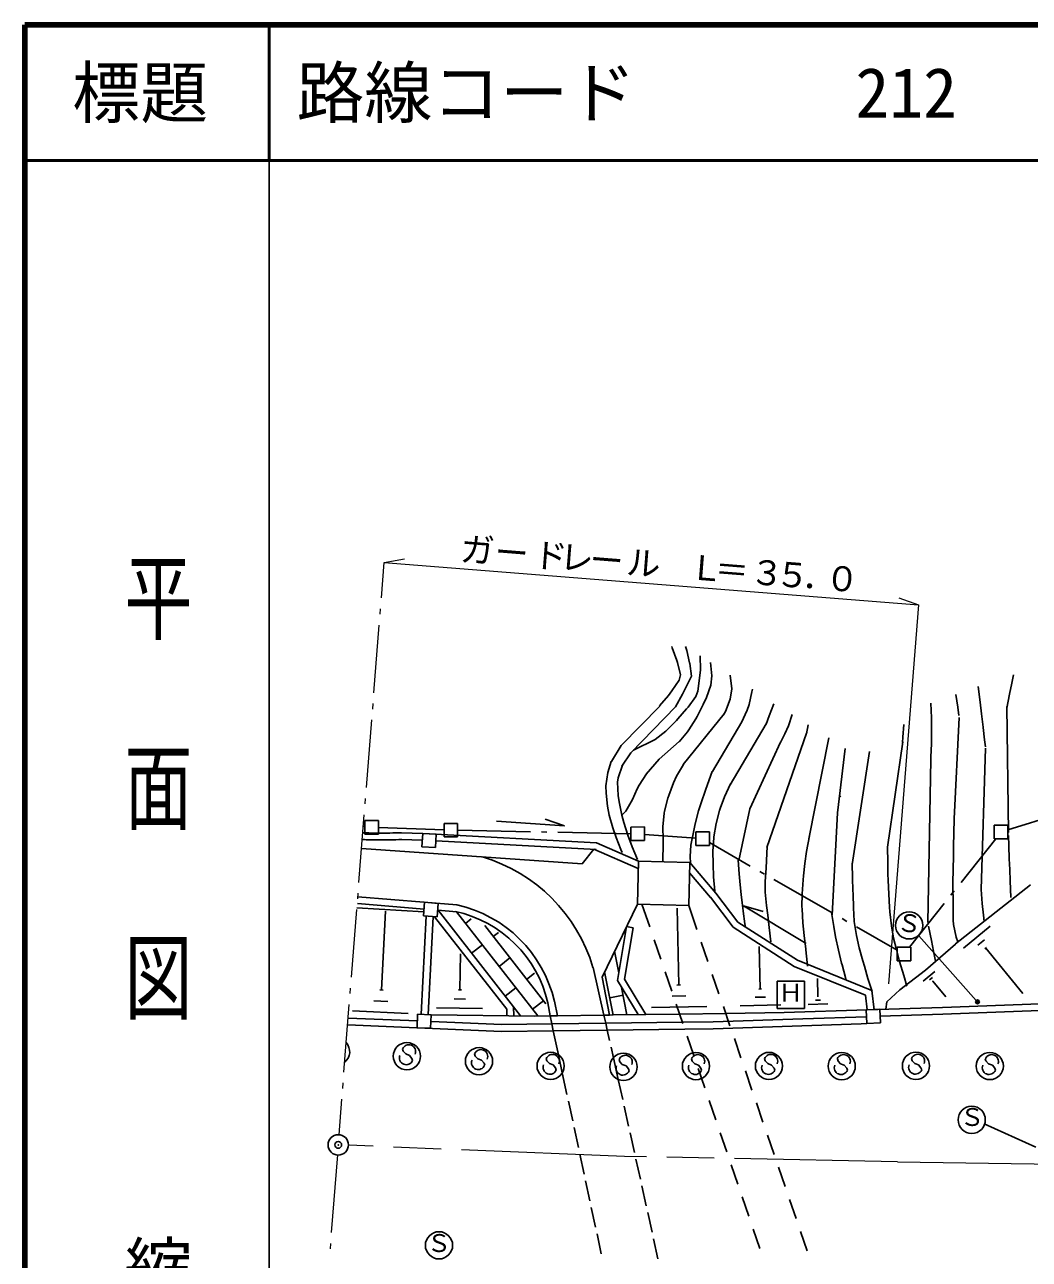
# Model space of a CAD drawing. Units: millimetres, scale not verified. Extents: x 40000 to 680000, y 20000 to 380000.
# Drawn here: x 40000 to 113944, y 289155 to 380000 of the extents above; entities that cross this region are included whole.
import ezdxf
from ezdxf.enums import TextEntityAlignment as Align

# ---------------------------------------------------------------- set-up
doc = ezdxf.new("R2010")
doc.units = ezdxf.units.MM
doc.header["$LTSCALE"] = 1000
doc.header["$PDMODE"] = 32
doc.header["$PDSIZE"] = 500
doc.linetypes.add('CHAIN', pattern=[18.5, 12, -1.5, 3.5, -1.5])
for name, color, linetype, lineweight in [('M-BGD', 7, 'Continuous', 25), ('M-BGD-HTXT', 7, 'Continuous', 13), ('M-BMK', 2, 'CHAIN', 13), ('M-BMK-ROW', 30, 'Continuous', 25), ('M-BMK-SRVR', 3, 'Continuous', 25), ('M-STR-HTXT', 7, 'Continuous', 13), ('M-STR-STR1', 1, 'Continuous', 25), ('M-STR-STRC', 7, 'Continuous', 25), ('M-TTL', 2, 'Continuous', 140), ('M-TTL-BAND', 7, 'Continuous', 25), ('M-TTL-LINE', 7, 'Continuous', 50)]:
    doc.layers.add(name, color=color, linetype=linetype, lineweight=lineweight)
doc.layers.add('M-OTRS', color=6, linetype='Continuous')
doc.layers.add('M-TTL-TXT', color=7, linetype='Continuous')
doc.styles.add('@ＭＳ ゴシック', font='')
doc.styles.add('ＭＳ ゴシック', font='')
doc.styles.get('@ＭＳ ゴシック').set_extended_font_data('@MS Gothic')
doc.styles.get('ＭＳ ゴシック').set_extended_font_data('MS Gothic')

msp = doc.modelspace()

# ---------------------------------------------------------------- linework, layer by layer
at = {"layer": 'M-BGD'}
for p, q in [((87664, 334140), (87624, 334251)), ((87996, 333228), (87664, 334140)), ((88727, 333961), (88646, 334242)), ((88938, 333039), (88727, 333961)), ((89720, 333551), (89731, 332538)), ((88056, 333058), (87996, 333228)), ((88278, 332156), (88056, 333058)), ((88948, 332999), (88938, 333039)), ((89080, 332057), (88948, 332999)), ((89731, 332538), (89671, 331927)), ((90472, 333081), (90573, 332078)), ((87627, 330992), (88168, 331775)), ((88168, 331775), (88278, 332156)), ((88770, 331415), (89080, 332057)), ((89671, 331927), (89542, 330964)), ((90573, 332078), (90504, 331406)), ((91937, 332140), (92038, 331137)), ((112649, 331559), (112769, 332170)), ((87377, 330641), (87627, 330992)), ((87909, 329810), (88419, 330733)), ((88419, 330733), (88770, 331415)), ((89542, 330964), (89402, 330563)), ((90504, 331406), (90184, 330484)), ((92038, 331137), (91929, 330365)), ((93312, 329986), (93532, 330918)), ((93532, 330918), (93562, 331109)), ((108530, 330722), (108671, 329780)), ((110183, 331306), (110325, 330143)), ((112290, 329704), (112490, 330746)), ((112490, 330746), (112649, 331559)), ((86756, 329849), (83892, 326969)), ((87929, 329830), (84614, 326418)), ((86736, 329879), (87377, 330641)), ((88831, 329791), (88721, 329660)), ((89402, 330563), (88831, 329791)), ((89944, 329982), (89504, 329100)), ((90184, 330484), (89944, 329982)), ((91929, 330365), (91579, 329473)), ((93172, 329554), (93312, 329986)), ((95137, 330038), (94797, 329145)), ((106706, 330079), (106747, 329006)), ((108671, 329780), (108762, 329159)), ((110325, 330143), (110426, 329291)), ((112290, 329834), (112400, 320561)), ((88070, 328918), (87970, 328807)), ((88721, 329660), (88070, 328918)), ((91479, 329282), (88475, 325560)), ((89404, 328929), (88873, 328106)), ((89504, 329100), (89404, 328929)), ((91579, 329473), (91428, 329222)), ((92762, 328652), (93172, 329554)), ((94797, 329145), (94567, 328543)), ((96481, 329237), (96221, 328415)), ((106747, 329006), (106748, 328074)), ((108782, 329028), (108409, 321569)), ((110426, 329291), (110537, 328318)), ((87189, 328025), (86408, 327412)), ((87279, 328105), (87189, 328025)), ((87970, 328807), (87279, 328105)), ((88773, 327976), (88162, 327234)), ((88873, 328106), (88773, 327976)), ((92792, 328702), (90621, 325051)), ((94577, 328553), (91915, 324059)), ((96221, 328415), (95961, 327823)), ((97675, 328476), (97545, 327824)), ((104702, 328513), (104643, 327571)), ((106748, 328044), (106739, 327102)), ((106748, 328074), (106748, 328044)), ((110537, 328318), (110547, 328288)), ((110547, 328288), (110648, 327376)), ((84814, 326629), (86398, 327412)), ((88182, 327254), (86690, 325959)), ((95631, 327201), (93370, 322306)), ((97555, 327864), (94626, 319450)), ((95961, 327823), (95621, 327191)), ((99190, 327515), (97723, 320085)), ((104624, 327220), (103508, 319489)), ((104643, 327571), (104614, 327180)), ((106739, 327102), (106700, 326099)), ((110648, 327376), (110709, 326865)), ((83892, 326969), (83181, 325775)), ((84614, 326418), (83943, 325445)), ((100393, 326744), (99837, 322002)), ((102188, 326526), (100893, 318204)), ((110719, 326775), (110389, 316358)), ((83171, 325775), (82921, 324963)), ((83993, 325515), (83694, 324573)), ((86690, 325959), (85738, 324845)), ((88485, 325560), (87964, 324697)), ((106690, 325939), (106481, 313948)), ((106700, 326099), (106690, 325899)), ((82921, 324963), (82782, 324000)), ((83694, 324573), (83644, 324262)), ((85759, 324865), (85228, 324033)), ((87964, 324697), (87744, 324216)), ((90590, 325040), (90251, 324088)), ((82782, 324000), (82792, 323459)), ((82792, 323459), (82894, 322486)), ((83644, 324262), (83675, 323289)), ((85088, 323772), (84738, 322990)), ((85228, 324033), (85088, 323772)), ((87744, 324216), (87404, 323283)), ((90101, 323687), (89781, 322754)), ((90251, 324088), (90101, 323687)), ((91955, 324140), (91505, 323177)), ((83675, 323289), (83756, 322808)), ((83756, 322808), (83957, 321846)), ((84738, 322990), (84257, 322127)), ((87344, 323092), (87095, 322140)), ((87404, 323283), (87344, 323092)), ((89781, 322754), (89591, 322152)), ((91505, 323177), (91185, 322314)), ((100056, 323155), (99976, 323295)), ((82894, 322486), (83015, 321845)), ((83015, 321845), (83286, 320893)), ((84227, 322097), (83937, 321806)), ((83957, 321846), (84108, 321295)), ((84257, 322127), (84227, 322097)), ((87065, 321979), (86975, 320977)), ((87095, 322140), (87065, 321979)), ((89591, 322152), (89351, 321200)), ((91145, 322174), (90885, 321211)), ((91185, 322314), (91145, 322174)), ((93370, 322306), (92562, 318506)), ((99837, 322002), (99443, 314503)), ((108409, 321610), (108390, 320457)), ((64930, 321015), (65040, 320995)), ((65041, 320434), (65040, 321436)), ((74724, 321386), (79727, 321040)), ((78303, 321530), (79727, 321040)), ((83286, 320893), (83538, 320191)), ((84108, 321295), (84400, 320373)), ((86975, 320977), (86986, 320034)), ((89351, 321200), (89221, 320588)), ((90885, 321211), (90726, 320229)), ((69272, 319997), (67718, 320035)), ((69302, 320498), (67728, 320537)), ((69302, 320498), (69242, 319495)), ((82084, 319799), (69302, 320498)), ((70294, 320449), (69302, 320498)), ((70245, 319446), (70294, 320449)), ((82055, 319298), (70275, 319948)), ((82084, 319799), (85183, 318459)), ((83538, 320191), (83879, 319309)), ((84400, 320373), (84721, 319501)), ((86986, 320034), (86987, 319573)), ((89221, 320588), (89022, 319625)), ((90726, 320168), (90656, 319176)), ((90726, 320229), (90726, 320168)), ((97763, 320306), (97554, 319163)), ((108390, 320457), (108370, 319604)), ((112441, 319588), (112410, 320350)), ((81023, 318254), (64801, 319391)), ((69242, 319495), (70245, 319446)), ((81023, 318254), (81884, 319338)), ((81884, 319338), (85164, 317917)), ((83879, 319309), (83970, 319089)), ((84721, 319501), (85103, 318569)), ((86987, 319573), (86978, 318631)), ((89022, 319625), (88973, 318793)), ((90656, 319176), (90667, 318233)), ((94656, 319541), (94597, 318508)), ((97554, 319163), (97414, 318290)), ((103508, 319489), (103519, 318377)), ((108370, 319604), (108361, 318853)), ((112472, 318616), (112441, 319588)), ((85183, 318459), (85096, 315291)), ((85183, 318459), (88963, 318352)), ((86978, 318631), (86978, 318400)), ((88876, 315184), (88963, 318352)), ((88963, 318352), (90870, 316098)), ((88973, 318793), (89013, 318292)), ((90667, 318233), (90708, 317291)), ((92512, 318536), (92593, 317514)), ((94597, 318508), (94567, 317927)), ((97414, 318290), (97315, 317368)), ((100913, 318304), (100934, 317201)), ((103519, 318377), (103530, 317504)), ((108361, 318853), (108342, 317830)), ((112503, 317844), (112472, 318616)), ((88944, 317600), (90489, 315767)), ((90708, 317291), (90790, 316249)), ((92593, 317514), (92644, 316982)), ((94567, 317927), (94508, 316944)), ((97295, 317067), (97226, 316055)), ((97315, 317368), (97295, 317067)), ((100934, 317201), (100965, 316319)), ((103530, 317504), (103551, 317043)), ((108342, 317830), (108323, 316888)), ((112533, 316992), (112503, 317844)), ((90790, 316249), (90790, 316188)), ((92644, 316982), (92745, 315980)), ((94508, 316944), (94509, 316162)), ((94509, 316162), (94600, 315180)), ((100965, 316319), (100975, 316028)), ((103551, 317043), (103592, 316031)), ((108323, 316888), (108323, 316507)), ((108323, 316507), (108334, 315524)), ((114027, 316713), (108518, 312366)), ((110389, 316368), (110480, 315326)), ((112585, 315769), (112533, 316992)), ((69397, 314924), (64485, 315330)), ((71813, 315227), (64524, 315832)), ((69437, 315425), (69358, 314423)), ((70440, 315346), (69437, 315425)), ((70360, 314344), (70440, 315346)), ((85096, 315291), (82495, 309915)), ((85096, 315291), (88876, 315184)), ((85427, 315281), (86001, 313607)), ((92136, 313583), (90469, 315797)), ((92486, 313955), (90870, 316098)), ((92745, 315980), (92866, 315018)), ((97226, 316055), (97207, 315082)), ((100975, 316028), (100996, 315026)), ((103592, 316031), (103643, 315078)), ((108334, 315524), (108335, 315083)), ((110480, 315326), (110561, 314484)), ((64455, 315009), (69367, 314714)), ((66265, 308976), (66550, 314761)), ((69558, 314413), (69194, 307185)), ((69358, 314423), (70360, 314344)), ((70060, 314363), (69696, 307165)), ((70170, 314353), (75480, 307562)), ((71773, 314726), (70400, 314845)), ((70430, 314835), (75981, 307733)), ((77766, 307063), (71794, 314716)), ((88140, 309339), (88014, 315003)), ((88876, 315184), (89477, 313431)), ((92866, 315018), (92886, 314777)), ((92886, 314777), (93008, 313835)), ((92906, 315158), (94360, 314738)), ((92906, 315158), (97510, 312396)), ((94600, 315180), (94691, 314488)), ((94691, 314488), (94792, 313566)), ((97207, 315082), (97217, 314942)), ((97217, 314942), (97268, 313909)), ((99383, 314673), (99554, 313641)), ((100996, 315026), (101048, 314033)), ((103643, 315078), (103673, 314728)), ((103673, 314728), (103805, 313685)), ((108335, 315083), (108336, 314101)), ((110561, 314484), (110612, 314013)), ((72867, 314196), (72456, 313875)), ((78347, 307946), (73860, 313706)), ((83628, 309665), (84296, 313636)), ((84159, 309766), (84787, 313546)), ((84787, 313546), (84296, 313636)), ((92136, 313583), (96640, 310711)), ((92486, 313955), (96870, 311162)), ((93008, 313835), (93048, 313604)), ((94792, 313566), (94914, 312503)), ((97268, 313909), (97379, 312987)), ((99554, 313641), (99685, 312889)), ((101048, 314033), (101058, 314003)), ((101058, 314003), (101219, 312971)), ((103805, 313685), (103956, 312793)), ((106512, 313658), (106733, 312605)), ((108336, 314101), (108366, 313780)), ((108366, 313780), (108568, 312858)), ((109100, 312046), (111073, 313662)), ((74863, 313205), (74482, 312914)), ((84196, 313044), (84146, 313325)), ((86326, 312661), (86812, 311242)), ((97379, 312987), (97501, 311965)), ((99685, 312889), (99887, 311907)), ((101219, 312971), (101430, 312069)), ((103956, 312793), (104157, 311961)), ((106733, 312605), (106894, 311823)), ((108568, 312858), (108688, 312507)), ((110162, 312258), (110653, 312659)), ((72030, 308982), (72067, 311639)), ((73691, 312292), (72899, 311679)), ((83728, 310227), (83416, 311820)), ((89801, 312485), (90288, 311066)), ((94125, 309044), (94062, 312162)), ((97501, 311965), (97501, 311934)), ((97501, 311934), (97592, 310992)), ((99887, 311907), (100118, 310955)), ((101430, 312069), (101692, 311117)), ((104157, 311961), (104399, 311079)), ((108518, 312346), (106294, 310429)), ((106894, 311823), (107046, 311082)), ((110674, 312008), (110794, 312108)), ((110734, 312058), (113464, 308712)), ((75707, 311331), (74925, 310709)), ((101895, 308580), (96640, 310711)), ((102356, 308932), (96870, 311162)), ((97592, 310992), (97622, 310732)), ((100118, 310955), (100159, 310814)), ((100159, 310814), (100410, 309882)), ((101692, 311117), (101803, 310716)), ((101803, 310716), (102064, 309824)), ((104399, 311079), (104701, 310037)), ((77522, 310200), (76941, 309749)), ((81833, 310626), (82637, 307124)), ((82495, 309915), (83039, 307128)), ((83310, 307128), (82685, 310316)), ((83788, 310577), (83657, 310547)), ((87136, 310296), (87623, 308878)), ((90612, 310120), (91098, 308701)), ((98376, 308517), (98345, 309820)), ((100410, 309882), (100460, 309702)), ((102064, 309824), (102366, 308862)), ((106304, 310439), (104421, 308984)), ((104701, 310037), (104932, 309265)), ((106125, 309627), (106996, 310330)), ((106596, 309718), (106806, 309889)), ((66135, 308986), (66396, 308966)), ((71930, 308982), (72140, 308982)), ((76150, 309136), (75369, 308514)), ((85144, 307160), (83628, 309665)), ((84332, 307149), (83929, 309164)), ((85726, 307161), (84159, 309766)), ((88010, 309329), (88260, 309339)), ((94035, 309044), (94225, 309054)), ((102356, 308932), (102518, 307518)), ((104421, 308984), (103460, 308101)), ((106816, 309608), (106867, 309648)), ((106846, 309628), (107800, 308456)), ((65705, 308184), (66737, 308124)), ((71599, 308310), (72442, 308301)), ((78176, 308166), (77385, 307554)), ((78517, 308016), (78668, 307068)), ((78998, 308137), (79220, 307074)), ((84050, 308583), (83058, 308391)), ((87649, 308516), (88662, 308537)), ((93765, 308442), (94517, 308453)), ((98196, 308216), (98567, 308226)), ((98326, 308507), (98426, 308517)), ((101895, 308580), (102016, 307508)), ((103460, 308101), (103390, 307549)), ((122447, 308250), (107560, 307684)), ((64132, 307430), (68232, 307234)), ((68924, 307194), (68885, 306192)), ((69926, 307155), (68924, 307194)), ((69877, 306153), (69926, 307155)), ((77556, 307052), (69926, 307155)), ((70317, 307647), (73705, 307600)), ((75480, 307562), (75490, 307081)), ((75981, 307733), (75992, 307071)), ((76493, 307071), (75981, 307733)), ((78668, 307068), (77556, 307052)), ((78668, 307068), (78668, 307064)), ((83039, 307130), (82637, 307124)), ((82637, 307124), (82638, 307118)), ((83309, 307134), (83039, 307130)), ((85722, 307168), (83309, 307134)), ((88197, 307203), (85722, 307168)), ((86147, 307673), (90197, 307757)), ((87947, 307932), (88434, 306513)), ((91595, 307251), (88197, 307203)), ((91423, 307755), (91909, 306336)), ((95891, 307311), (91595, 307251)), ((92653, 307809), (95660, 307872)), ((102016, 307508), (95891, 307311)), ((97665, 307915), (99119, 307946)), ((102939, 307549), (101936, 307508)), ((101936, 307508), (101977, 306505)), ((107560, 307684), (102016, 307508)), ((102980, 306546), (102939, 307549)), ((107581, 307183), (102959, 307038)), ((122468, 307749), (107581, 307183)), ((75101, 305927), (63782, 306417)), ((68904, 306693), (63821, 306909)), ((68885, 306192), (69877, 306153)), ((69907, 306654), (75110, 306429)), ((78795, 306475), (75110, 306429)), ((88405, 306596), (82770, 306525)), ((90669, 306624), (88405, 306596)), ((97275, 306851), (90669, 306624)), ((101576, 306485), (90679, 306123)), ((101957, 307007), (97275, 306851)), ((101576, 306485), (101977, 306505)), ((101977, 306505), (102980, 306546)), ((78903, 305975), (75101, 305927)), ((88577, 306097), (82881, 306025)), ((90669, 306123), (88577, 306097)), ((88758, 305567), (89245, 304148)), ((92233, 305390), (92720, 303971)), ((79073, 303234), (79123, 303084)), ((89569, 303202), (90056, 301783)), ((89770, 303215), (89820, 303065)), ((93044, 303025), (93530, 301606)), ((90380, 300837), (90867, 299418)), ((93855, 300660), (94341, 299241)), ((91191, 298472), (91678, 297053)), ((94665, 298295), (95152, 296876)), ((92002, 296108), (92489, 294689)), ((95476, 295930), (95962, 294512)), ((92813, 293743), (93300, 292324)), ((96287, 293566), (96773, 292147)), ((93624, 291378), (94111, 289959)), ((97097, 291201), (97584, 289782))]:
    msp.add_line(p, q, dxfattribs=at)
for centre, radius, start, end in [((66198, 357147), 37133, 267.92726, 269.71241), ((66198, 357147), 36632, 267.96074, 269.75206), ((66198, 357147), 37133, 269.75206, 272.39843), ((66198, 357147), 36632, 269.75206, 272.39843), ((70207, 307155), 12130, 16.64524, 73.2306), ((69797, 306012), 8942, 13.00947, 77.67793), ((69797, 306012), 9434, 13.00947, 77.67793)]:
    msp.add_arc(centre, radius, start, end, dxfattribs=at)
at = {"layer": 'M-BGD-HTXT'}
for p, q in [((66259, 337818), (66465, 340425)), ((66164, 336622), (66196, 337021)), ((65707, 330840), (66101, 335825)), ((65613, 329644), (65644, 330043)), ((65156, 323862), (65550, 328846)), ((65061, 322666), (65093, 323064)), ((64604, 316884), (64998, 321868)), ((64510, 315687), (64541, 316086)), ((64053, 309905), (64447, 314890)), ((63958, 308709), (63990, 309108)), ((63502, 302927), (63895, 307912)), ((63407, 301731), (63439, 302130)), ((63138, 298326), (63344, 300933)), ((63019, 296832), (62568, 291123)), ((62505, 290325), (62474, 289926))]:
    msp.add_line(p, q, dxfattribs=at)
at = {"layer": 'M-BMK'}
for p, q in [((84142, 296723), (63831, 297545)), ((104253, 296322), (84142, 296723)), ((104253, 296322), (124534, 296041))]:
    msp.add_line(p, q, dxfattribs=at)
at = {"layer": 'M-BMK-ROW'}
for p, q in [((112369, 320761), (117127, 322235)), ((65040, 321436), (66042, 321437)), ((66042, 321437), (66043, 320435)), ((66043, 320916), (70865, 320750)), ((70865, 321231), (71867, 321232)), ((70866, 320229), (70865, 321231)), ((71867, 321232), (71868, 320230)), ((71868, 320721), (77239, 320617)), ((84610, 320964), (85612, 320965)), ((84610, 319962), (84610, 320964)), ((85612, 320965), (85613, 319963)), ((111366, 321101), (112369, 321102)), ((111367, 320099), (111366, 321101)), ((112369, 321102), (112370, 320100)), ((66043, 320435), (65041, 320434)), ((71868, 320230), (70866, 320229)), ((78039, 320601), (78439, 320593)), ((79239, 320578), (84610, 320473)), ((85613, 319963), (84610, 319962)), ((85613, 320424), (89392, 320137)), ((89392, 320598), (90394, 320599)), ((89393, 319596), (89392, 320598)), ((90394, 320599), (90395, 319597)), ((90395, 319817), (93406, 318094)), ((108916, 316893), (111468, 320099)), ((112370, 320100), (111367, 320099)), ((90395, 319597), (89393, 319596)), ((94100, 317697), (94447, 317498)), ((95142, 317101), (99481, 314617)), ((108169, 315954), (108418, 316267)), ((105120, 312122), (107671, 315328)), ((100176, 314220), (100523, 314021)), ((101217, 313624), (104228, 311901)), ((104227, 312122), (105230, 312123)), ((104228, 311119), (104227, 312122)), ((105230, 312123), (105231, 311120)), ((105231, 311120), (104228, 311119))]:
    msp.add_line(p, q, dxfattribs=at)
at = {"layer": 'M-BMK-SRVR'}
msp.add_circle((63079, 297574), 752, dxfattribs=at)
at = {"layer": 'M-OTRS'}
msp.add_point((63079, 297574), dxfattribs=at)
at = {"layer": 'M-STR-HTXT'}
for p, q in [((66465, 340425), (67948, 340697)), ((66465, 340425), (105776, 337316)), ((105776, 337316), (103568, 309434)), ((104352, 337816), (105776, 337316))]:
    msp.add_line(p, q, dxfattribs=at)
at = {"layer": 'M-STR-STR1'}
for p, q in [((79219, 307076), (78668, 307068)), ((78668, 307064), (78795, 306475)), ((82637, 307124), (79219, 307076)), ((82638, 307118), (82770, 306525)), ((82770, 306525), (78795, 306475)), ((78795, 306475), (78903, 305975)), ((82770, 306525), (82881, 306025)), ((82881, 306025), (78903, 305975)), ((78903, 305975), (79284, 304208)), ((82881, 306025), (83052, 305252)), ((83160, 304764), (83331, 303991)), ((79284, 304208), (79572, 302870)), ((83331, 303991), (83685, 302396)), ((79572, 302870), (79913, 301288)), ((83685, 302396), (84015, 300907)), ((80019, 300799), (80335, 299333)), ((84124, 300419), (84448, 298955)), ((80440, 298844), (80756, 297378)), ((84557, 298466), (84881, 297002)), ((80862, 296889), (81178, 295423)), ((84990, 296514), (85314, 295049)), ((81283, 294934), (81599, 293468)), ((85423, 294561), (85747, 293097)), ((81705, 292979), (82021, 291513)), ((85856, 292609), (86180, 291144)), ((82126, 291024), (82442, 289558)), ((86288, 290656), (86613, 289192))]:
    msp.add_line(p, q, dxfattribs=at)
at = {"layer": 'M-STR-STRC'}
for p, q in [((110026, 308207), (105801, 312945)), ((95388, 309617), (97393, 309619)), ((95390, 307612), (95388, 309617)), ((97393, 309619), (97395, 307614)), ((110086, 308057), (110156, 308127)), ((97395, 307614), (95390, 307612)), ((67814, 304627), (67864, 304466)), ((67864, 304466), (68044, 304266)), ((68044, 304266), (68325, 304156)), ((68325, 304156), (68506, 303936)), ((68506, 303936), (68556, 303785)), ((73117, 304271), (73167, 304101)), ((73167, 304101), (73348, 303910)), ((73348, 303910), (73629, 303800)), ((73629, 303800), (73810, 303580)), ((73810, 303580), (73860, 303430)), ((78381, 303925), (78431, 303755)), ((78431, 303755), (78622, 303565)), ((78622, 303565), (78903, 303455)), ((78903, 303455), (79073, 303234)), ((83754, 303861), (83805, 303690)), ((83805, 303690), (83985, 303500)), ((83985, 303500), (84266, 303390)), ((89078, 303906), (89128, 303746)), ((89128, 303746), (89319, 303545)), ((89319, 303545), (89599, 303435)), ((89599, 303435), (89770, 303215)), ((94461, 303921), (94511, 303751)), ((94511, 303751), (94702, 303561)), ((94702, 303561), (94973, 303441)), ((94973, 303441), (95153, 303220)), ((99815, 303907), (99865, 303736)), ((99865, 303736), (100045, 303546)), ((100045, 303546), (100326, 303436)), ((100326, 303436), (100507, 303216)), ((105278, 303932), (105328, 303762)), ((105328, 303762), (105509, 303571)), ((105509, 303571), (105790, 303461)), ((105790, 303461), (105971, 303241)), ((110702, 303907), (110752, 303747)), ((110752, 303747), (110943, 303547)), ((110943, 303547), (111224, 303437)), ((111224, 303437), (111394, 303216)), ((84266, 303390), (84447, 303170)), ((84447, 303170), (84497, 303019)), ((95153, 303220), (95204, 303080)), ((100507, 303216), (100557, 303065)), ((105971, 303241), (106021, 303091)), ((111394, 303216), (111445, 303066)), ((114428, 297395), (110616, 299115))]:
    msp.add_line(p, q, dxfattribs=at)
for centre, radius in [((105098, 313726), 1002), ((110126, 308097), 140), ((110126, 308097), 110), ((110126, 308097), 80.2), ((110126, 308097), 50.1), ((110126, 308097), 20.1), ((68135, 304096), 1002), ((73439, 303730), 1002), ((78712, 303384), 1002), ((89409, 303375), 1002), ((94782, 303380), 1002), ((100136, 303366), 1002), ((105600, 303391), 1002), ((111033, 303376), 1002), ((84076, 303320), 1002), ((109704, 299415), 1002), ((70495, 290183), 1002)]:
    msp.add_circle(centre, radius, dxfattribs=at)
for centre, radius, start, end in [((62921, 304431), 1002, 309.18401, 41.77812), ((68275, 304447), 501, 337.94128, 157.94128), ((73579, 304081), 501, 337.94128, 157.94128), ((68085, 303975), 501, 157.94128, 337.94128), ((73389, 303620), 501, 157.94128, 337.94128), ((78662, 303274), 501, 157.94128, 337.94128), ((78852, 303735), 501, 337.94128, 157.94128), ((84216, 303671), 501, 337.94128, 157.94128), ((89359, 303255), 501, 157.94128, 337.94128), ((89549, 303716), 501, 337.94128, 157.94128), ((94742, 303260), 501, 157.94128, 337.94128), ((94922, 303731), 501, 337.94128, 157.94128), ((100086, 303255), 501, 157.94128, 337.94128), ((100276, 303717), 501, 337.94128, 157.94128), ((105560, 303281), 501, 157.94128, 337.94128), ((105740, 303742), 501, 337.94128, 157.94128), ((110983, 303256), 501, 157.94128, 337.94128), ((111173, 303717), 501, 337.94128, 157.94128), ((84026, 303209), 501, 157.94128, 337.94128)]:
    msp.add_arc(centre, radius, start, end, dxfattribs=at)
at = {"layer": 'M-TTL'}
for p, q in [((40000, 380000), (40000, 20000)), ((680000, 380000), (40000, 380000))]:
    msp.add_line(p, q, dxfattribs=at)
at = {"layer": 'M-TTL-BAND'}
msp.add_line((58000, 370000), (58000, 20000), dxfattribs=at)
at = {"layer": 'M-TTL-LINE'}
for p, q in [((58000, 380000), (58000, 370000)), ((40000, 370000), (680000, 370000))]:
    msp.add_line(p, q, dxfattribs=at)

# ---------------------------------------------------------------- texts
at = {"layer": 'M-STR-HTXT', "style": 'ＭＳ ゴシック'}
for s, p in [('ガ', (71959, 339990)), ('ド', (77343, 339564)), ('レ', (79268, 339415)), ('ー', (74485, 339792)), ('ー', (81474, 339237)), ('ル', (84191, 339019)), ('Ｌ', (88823, 338653)), ('＝', (90697, 338514)), ('３', (93274, 338306)), ('５', (95149, 338158)), ('０', (98808, 337871)), ('．', (97114, 337999))]:
    msp.add_text(s, height=1833, rotation=355.481, dxfattribs=at).set_placement(p, align=Align.BOTTOM_LEFT)
at = {"layer": 'M-STR-STRC', "style": 'ＭＳ ゴシック'}
for s, rotation, p in [('Ｓ', 352.913, (104084, 312952)), ('Ｈ', 0.057, (95486, 307720)), ('Ｓ', 0.057, (108831, 298571)), ('Ｓ', 0.057, (69595, 289295))]:
    msp.add_text(s, height=1320, rotation=rotation, dxfattribs=at).set_placement(p, align=Align.BOTTOM_LEFT)
at = {"layer": 'M-TTL-BAND', "style": '@ＭＳ ゴシック', "width": 1.4}
msp.add_text('平  面  図', height=3666, rotation=270, dxfattribs=at).set_placement((49777, 306475), align=Align.MIDDLE_RIGHT)
at = {"layer": 'M-TTL-BAND', "style": '@ＭＳ ゴシック'}
msp.add_text('縮尺千分の一', height=3666, rotation=270, dxfattribs=at).set_placement((49777, 261030), align=Align.MIDDLE_RIGHT)
at = {"layer": 'M-TTL-TXT', "style": 'ＭＳ ゴシック'}
msp.add_text('標題', height=3666, dxfattribs=at).set_placement((48500, 375000), align=Align.MIDDLE_CENTER)
for s, p in [('路線コード', (60000, 375000)), ('212', (101142, 375000))]:
    msp.add_text(s, height=3666, dxfattribs=at).set_placement(p, align=Align.MIDDLE_LEFT)

doc.saveas('drawing.dxf')
